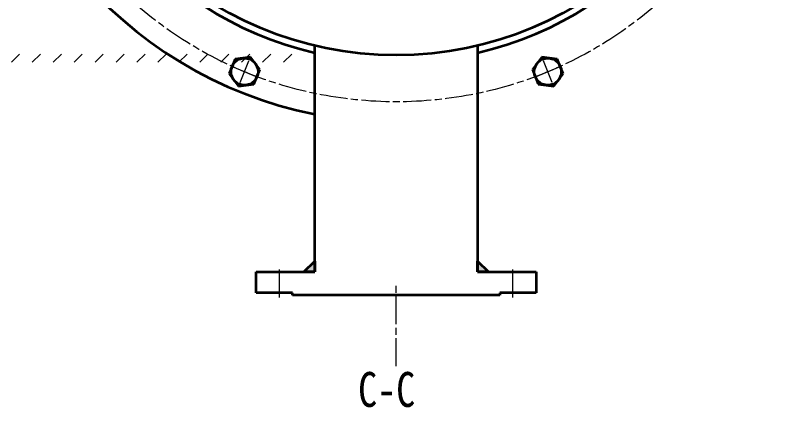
# Model space of a CAD drawing. Header units: millimetres. Extents: x 808 to 6798, y 610 to 4810.
# Drawn here: x 4549 to 5215, y 3251 to 3587 of the extents above; entities that cross this region are included whole.
import ezdxf
from ezdxf.enums import TextEntityAlignment as Align

# ---------------------------------------------------------------- set-up
doc = ezdxf.new("R2010")
doc.units = ezdxf.units.MM
doc.linetypes.add('ACAD_ISO08W100', pattern=[36, 24, -3, 6, -3])
for name, color, linetype, lineweight in [('中心线', 7, 'ACAD_ISO08W100', 15), ('剖面线', 7, 'Continuous', 15), ('粗实线', 7, 'Continuous', 35)]:
    doc.layers.add(name, color=color, linetype=linetype, lineweight=lineweight)
doc.layers.add('图层4', color=3, linetype='Continuous')
doc.styles.add('宋体', font='simfang.ttf', dxfattribs={"width": 0.8})

msp = doc.modelspace()

# ---------------------------------------------------------------- hatches: boundary and pattern name
at = {"layer": '剖面线'}
h = msp.add_hatch(dxfattribs=at)
h.set_pattern_fill('ANSI31', color=256, scale=4, style=0)
h.set_pattern_definition([(225, (6113.852, 9444.22), (8.980256, -8.980256), [])])
edge = h.paths.add_edge_path()
edge.add_line((4788.00218, 3547.22015), (3725.44538, 3547.22015))
edge.add_line((2084.85218, 3547.22015), (2084.85218, 3554.22015))
edge.add_line((2047.85218, 3554.22015), (2208.50058, 3554.22015))
edge.add_line((4788.00218, 3554.22015), (4788.00218, 3547.22015))
for points in [[(4805.61319, 3367.22012), (4796.36319, 3367.22012), (4805.61319, 3376.47012)], [(4945.31319, 3367.22012), (4945.31319, 3376.47012), (4954.56319, 3367.22012)]]:
    msp.add_hatch(color=256, dxfattribs=at).paths.add_polyline_path(points)

# ---------------------------------------------------------------- linework, layer by layer
at = {"layer": '中心线'}
for p, q in [((4741.52399, 3529.86228), (4749.17766, 3548.33987)), ((4741.52399, 3529.86228), (4749.17766, 3548.33987)), ((5009.40239, 3529.86228), (5001.74872, 3548.33987)), ((5009.40239, 3529.86228), (5001.74872, 3548.33987)), ((4736.11203, 3542.92791), (4754.58962, 3535.27424)), ((4736.11203, 3542.92791), (4754.58962, 3535.27424)), ((4996.33676, 3535.27424), (5014.81435, 3542.92791)), ((4996.33676, 3535.27424), (5014.81435, 3542.92791)), ((4775.46319, 3345.22012), (4775.46319, 3372.22012)), ((4975.46319, 3345.22012), (4975.46319, 3372.22012)), ((4875.46319, 3286.22012), (4875.46319, 3356.22012))]:
    msp.add_line(p, q, dxfattribs=at)
msp.add_circle((4875.46319, 3853.22012), 340, dxfattribs=at)
at = {"layer": '粗实线'}
for p, q in [((4805.61319, 3367.22012), (4805.61319, 3561.46512)), ((4945.31319, 3561.46512), (4945.31319, 3367.22012)), ((4737.20864, 3549.71218), (4732.09025, 3537.35529)), ((4737.20864, 3549.71218), (4732.09025, 3537.35529)), ((4750.46921, 3551.45796), (4737.20864, 3549.71218)), ((4750.46921, 3551.45796), (4737.20864, 3549.71218)), ((4758.6114, 3540.84686), (4750.46921, 3551.45796)), ((4758.6114, 3540.84686), (4750.46921, 3551.45796)), ((5000.45716, 3551.45796), (4992.31498, 3540.84686)), ((5000.45716, 3551.45796), (4992.31498, 3540.84686)), ((5013.71774, 3549.71218), (5000.45716, 3551.45796)), ((5013.71774, 3549.71218), (5000.45716, 3551.45796)), ((5018.83613, 3537.35529), (5013.71774, 3549.71218)), ((5018.83613, 3537.35529), (5013.71774, 3549.71218)), ((4753.49301, 3528.48997), (4758.6114, 3540.84686)), ((4753.49301, 3528.48997), (4758.6114, 3540.84686)), ((4992.31498, 3540.84686), (4997.43337, 3528.48997)), ((4992.31498, 3540.84686), (4997.43337, 3528.48997)), ((4732.09025, 3537.35529), (4740.23243, 3526.74419)), ((4732.09025, 3537.35529), (4740.23243, 3526.74419)), ((5010.69395, 3526.74419), (5018.83613, 3537.35529)), ((5010.69395, 3526.74419), (5018.83613, 3537.35529)), ((4740.23243, 3526.74419), (4753.49301, 3528.48997)), ((4740.23243, 3526.74419), (4753.49301, 3528.48997)), ((4997.43337, 3528.48997), (5010.69395, 3526.74419)), ((4997.43337, 3528.48997), (5010.69395, 3526.74419)), ((4796.36319, 3367.22012), (4805.61319, 3376.47012)), ((4805.61319, 3376.47012), (4805.61319, 3367.22012)), ((4945.31319, 3367.22012), (4945.31319, 3376.47012)), ((4945.31319, 3376.47012), (4954.56319, 3367.22012)), ((4755.46319, 3349.22012), (4755.46319, 3367.22012)), ((4755.46319, 3367.22012), (4805.61319, 3367.22012)), ((4805.61319, 3367.22012), (4796.36319, 3367.22012)), ((4945.31319, 3367.22012), (4995.46319, 3367.22012)), ((4954.56319, 3367.22012), (4945.31319, 3367.22012)), ((4995.46319, 3367.22012), (4995.46319, 3349.22012)), ((4786.46319, 3349.22012), (4755.46319, 3349.22012)), ((4786.46319, 3347.22012), (4786.46319, 3349.22012)), ((4875.46319, 3347.22012), (4786.46319, 3347.22012)), ((4964.46319, 3347.22012), (4875.46319, 3347.22012)), ((4995.46319, 3349.22012), (4964.46319, 3349.22012)), ((4964.46319, 3349.22012), (4964.46319, 3347.22012))]:
    msp.add_line(p, q, dxfattribs=at)
for centre, radius in [((4875.46319, 3853.22012), 300), ((4745.35082, 3539.10108), 11.58309), ((4745.35082, 3539.10108), 11.58309), ((5005.57555, 3539.10108), 11.58309), ((5005.57555, 3539.10108), 11.58309)]:
    msp.add_circle(centre, radius, dxfattribs=at)
for radius, start, end in [(357.5, 101.26719262, 258.73280738), (306, 103.19512155, 256.80487845), (306, 283.19512155, 76.80487845)]:
    msp.add_arc((4875.46319, 3853.22012), radius, start, end, dxfattribs=at)

# ---------------------------------------------------------------- texts
at = {"layer": '图层4', "lineweight": 5, "style": '宋体', "width": 0.8}
msp.add_text('C-C ', height=30, dxfattribs=at).set_placement((4875.46319, 3266.22012), align=Align.MIDDLE_CENTER)

doc.saveas('drawing.dxf')
